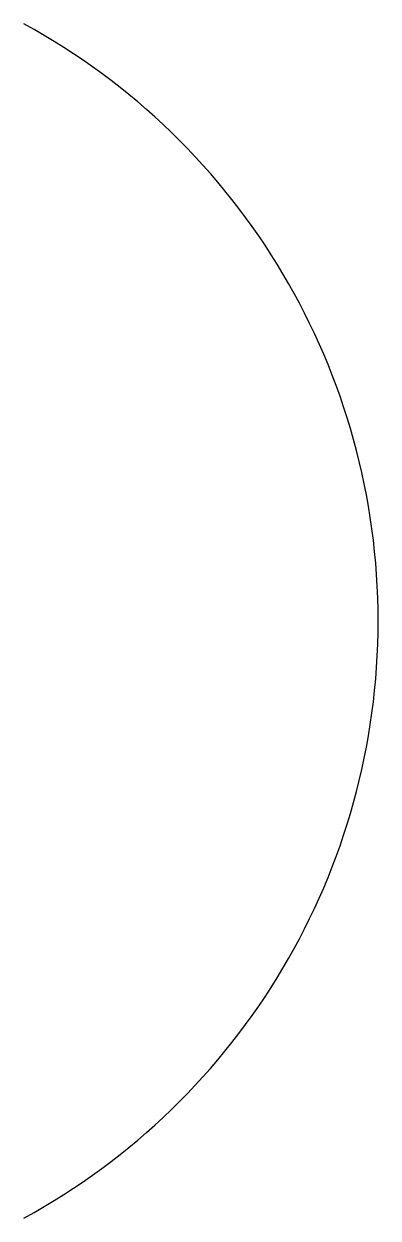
# Model space of a CAD drawing. Header units: millimetres. Extents: x 0 to 0.42, y 0 to 1.41.
import ezdxf

# ---------------------------------------------------------------- set-up
doc = ezdxf.new("R2010")
doc.units = ezdxf.units.MM

msp = doc.modelspace()

# ---------------------------------------------------------------- linework, layer by layer
at = {"color": 0, "linetype": 'ByBlock', "lineweight": -2}
msp.add_arc((-0.3861, 0.7071), 0.8057, 298.6382, 61.3618, dxfattribs=at)

doc.saveas('drawing.dxf')
